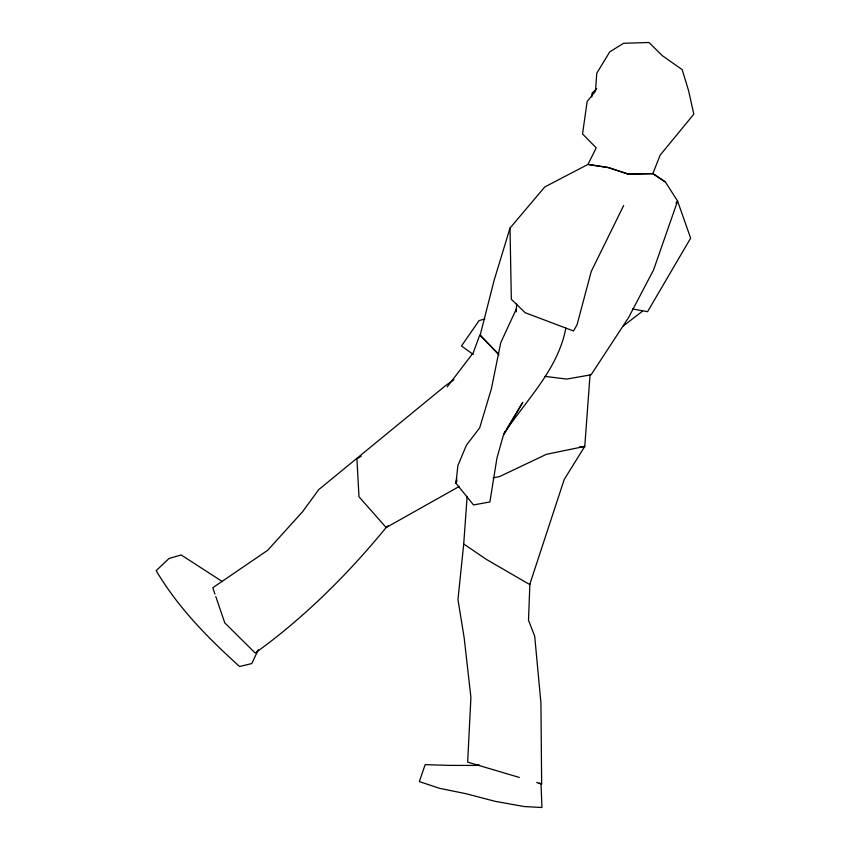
<?xml version="1.0" encoding="UTF-8"?>
<svg xmlns="http://www.w3.org/2000/svg" width="850" height="850" viewBox="0 0 850 850"><rect width="100%" height="100%" fill="white"/><g stroke="black" fill="none" stroke-linecap="round" stroke-linejoin="round"><path stroke-width="1.27" d="M529.89 583.621L528.509 620.256L534.703 636.193L540.919 702.854L541.652 784.008L536.679 782.542M516.63 304.045L516.205 311.897L516.407 309.708M590.059 374.765L584.768 446.409L564.219 479.474L529.72 584.556L486.306 559.353L463.717 543.989L467.149 496.326M591.791 97.017L592.057 93.256L596.711 88.602M463.717 543.989L457.959 599.633L464.142 637.596L470.911 697.457L467.649 762.131L519.276 777.421M456.748 478.709L455.951 483.236L473.493 504.932L489.887 501.967L496.931 458.171L503.274 435.551L522.771 402.337L507.121 428.251M565.813 328.164C558.099 369.591 526.171 399.999 503.795 433.957L505.761 430.504M632.57 308.975L647.551 311.684L690.646 238.181L677.588 201.067L665.401 181.996L652.864 173.644L627.927 174.016L608.196 167.492L587.977 164.422L608.366 167.609L627.916 174.016L652.864 173.644L660.099 155.221L693.812 114.166L688.574 90.652L682.157 69.604L662.384 55.718L648.996 42.5L623.602 43.265L609.726 51.882L596.764 73.228L595.51 91.173L587.159 101.479L582.537 133.96L596.222 147.836L587.977 164.411L544.776 186.958L510.011 228.076L494.094 280.404L480.218 334.974L498.939 354.864M457.034 480.877L455.951 483.236L457.884 465.587L466.395 445.219L479.708 427.784L491.353 388.928L500.756 342.646L516.513 308.603M258.283 649.782L251.77 663.563L239.583 666.506C208.038 638.031 177.863 607.484 156.188 570.616L169.097 558.439L181.178 554.965L222.466 581.655M623.656 205.519L591.249 271.426L577.107 324.604L573.527 330.979L525.119 312.683L511.339 299.306L510.011 228.076M447.217 386.856L473.291 352.771L479.719 335.112L498.174 353.696M675.984 203.129L677.588 201.067L653.554 269.96L628.617 317.496L591.101 374.786L566.663 379.089L545.041 376.369M388.089 525.852L386.155 527.542C347.65 574.43 304.513 617.451 255.202 653.013L224.793 622.88L215.783 596.541M214.933 594.033L212.787 587.754L267.686 550.279L302.494 511.828L318.729 489.621L445.719 385.496L453.9 379.759M623.178 326.049L642.334 311.344M357.999 458.235L361.25 456.099M459.329 486.423L386.155 527.542L358.998 496.761L356.915 458.947M484.872 318.941L479.081 320.62L461.476 345.982L473.259 354.461M479.134 764.83L476.574 765.446L449.629 765.383L425.159 764.66L419.316 781.596L439.45 788.29L465.768 793.656L494.859 801.263L524.195 806.544L541.939 807.5L541.025 783.392M493.043 477.774L499.439 476.627L546.38 454.325L584.768 446.409L579.541 446.983M539.208 783.126L541.652 784.008M652.577 173.4L665.401 181.996"/></g></svg>
